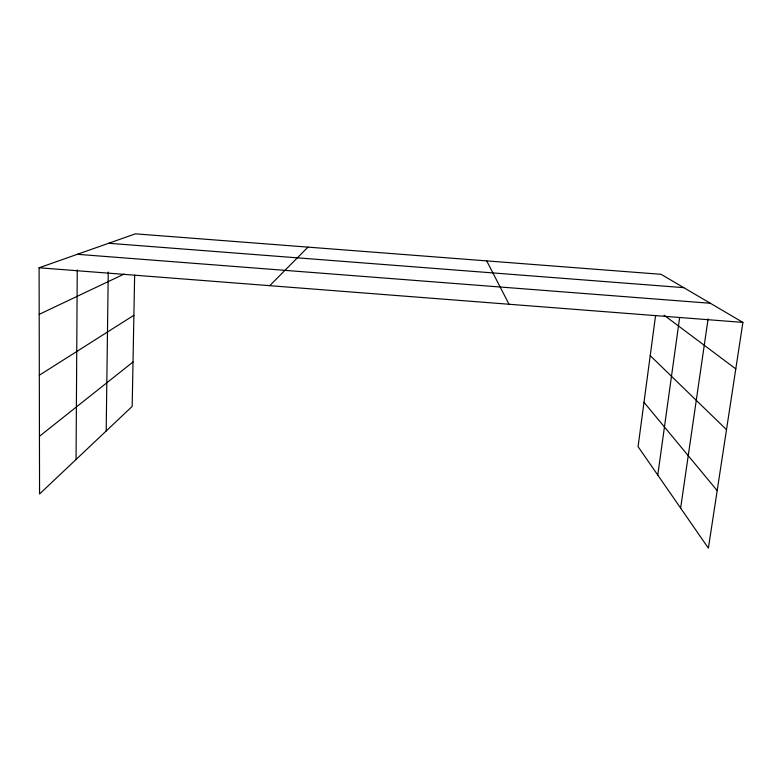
<?xml version="1.0" encoding="UTF-8"?>
<svg xmlns="http://www.w3.org/2000/svg" width="782" height="782" viewBox="0 0 782 782"><rect width="100%" height="100%" fill="white"/><g stroke="black" fill="none" stroke-linecap="round" stroke-linejoin="round"><path stroke-width="1.17" d="M76.059 459.484L77.252 269.927M106.186 430.99L108.258 272.048M134.651 275.098L132.178 406.405L39.559 494.009L39.1 267.776L135.423 233.838L661.083 274.316L742.9 322.399L708.384 548.162L638.073 446.649L655.599 315.371M657.77 475.085L679.636 317.59M680.633 508.095L708.091 318.87M269.741 285.674L307.991 247.122M39.442 436.307L133.018 361.978M39.315 375.243L133.888 315.273M39.198 314.344L124.113 274.062M108.639 243.27L683.791 287.659M77.35 254.297L710.359 303.269M39.1 267.776L742.9 322.399M664.074 315.195L735.794 368.889M650.223 355.654L726.498 429.67M643.997 402.3L717.182 490.607M486.707 260.885L509.023 304.247"/></g></svg>
